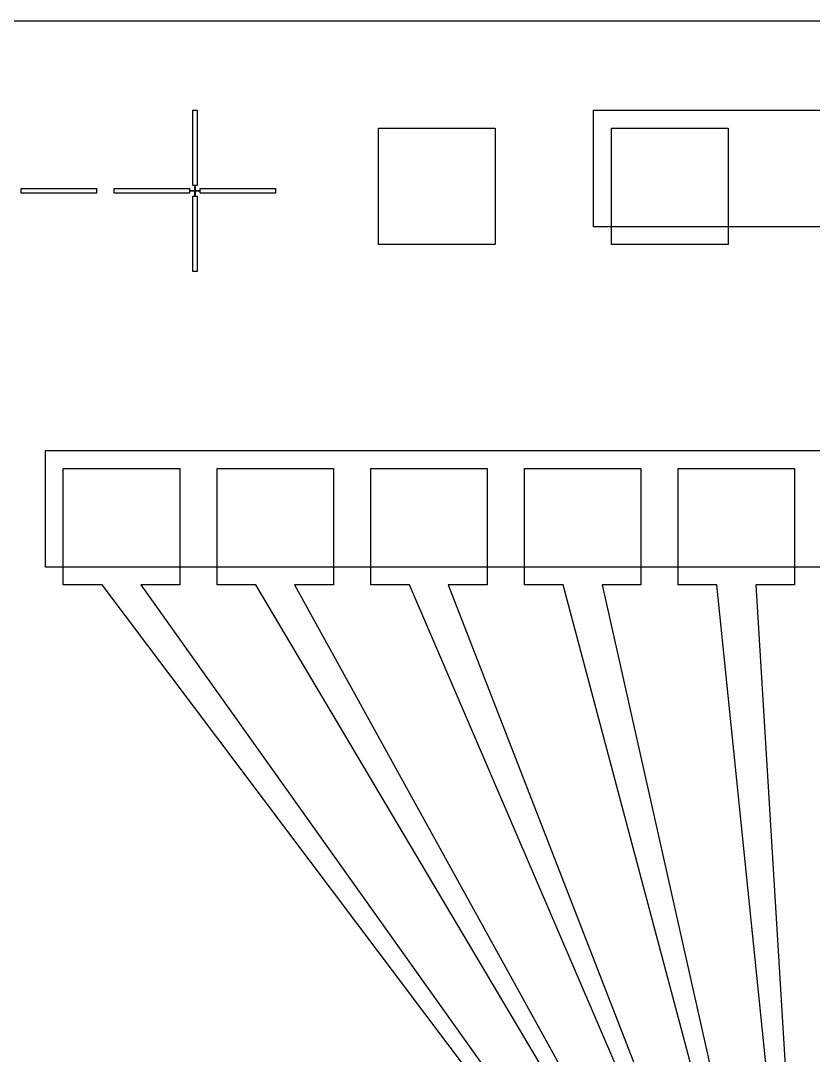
# Model space of a CAD drawing. Extents: x 0 to 6000, y 0 to 6000.
# Drawn here: x 796 to 1680, y 4845 to 6000 of the extents above; entities that cross this region are included whole.
import ezdxf

# ---------------------------------------------------------------- set-up
doc = ezdxf.new("R2010")
doc.units = 0
doc.header["$MEASUREMENT"] = 0
for name, color, linetype in [('L0D0', 1, 'CONTINUOUS'), ('L1D0', 6, 'CONTINUOUS'), ('L2D0', 9, 'CONTINUOUS'), ('L6D0', 8, 'CONTINUOUS'), ('L7D0', 3, 'CONTINUOUS'), ('L8D0', 7, 'CONTINUOUS')]:
    doc.layers.add(name, color=color, linetype=linetype)

msp = doc.modelspace()

# ---------------------------------------------------------------- linework, layer by layer
at = {"layer": 'L0D0'}
msp.add_lwpolyline([(0, 0), (0, 6000), (6000, 6000), (6000, 0)], close=True, dxfattribs=at)
at = {"layer": 'L1D0'}
for points in [[(987.5, 5816), (987.5, 5900), (992.5, 5900), (992.5, 5816)], [(796, 5807.5), (796, 5812.5), (880, 5812.5), (880, 5807.5)], [(900, 5807.5), (900, 5812.5), (984, 5812.5), (984, 5807.5)], [(989.75, 5805), (989.75, 5809.75), (985, 5809.75), (985, 5810.25), (989.75, 5810.25), (989.75, 5815), (990.25, 5815), (990.25, 5810.25), (995, 5810.25), (995, 5809.75), (990.25, 5809.75), (990.25, 5805)], [(996, 5807.5), (996, 5812.5), (1080, 5812.5), (1080, 5807.5)], [(987.5, 5720), (987.5, 5804), (992.5, 5804), (992.5, 5720)]]:
    msp.add_lwpolyline(points, close=True, dxfattribs=at)
at = {"layer": 'L2D0'}
for points in [[(1435, 5770), (1435, 5900), (1865, 5900), (1865, 5770)], [(823.077, 5390), (823.077, 5520), (2365.385, 5520), (2365.385, 5390)]]:
    msp.add_lwpolyline(points, close=True, dxfattribs=at)
at = {"layer": 'L6D0'}
msp.add_lwpolyline([(1195, 5750), (1195, 5880), (1325, 5880), (1325, 5750)], close=True, dxfattribs=at)
at = {"layer": 'L7D0'}
for points in [[(1679.982, 4320.05), (1679.982, 4320.068), (1679.965, 4320.068), (1679.965, 4320.102), (1679.982, 4320.102), (1679.982, 4320.12), (1657.923, 4345.12), (886.41, 5370), (843.077, 5370), (843.077, 5500), (973.077, 5500), (973.077, 5370), (929.744, 5370), (1658.923, 4345.12), (1680.018, 4320.145), (1680.018, 4320.102), (1680.035, 4320.102), (1680.035, 4320.068), (1680.018, 4320.068), (1680.018, 4320.05)], [(1680.068, 4320.135), (1680.068, 4320.152), (1680.05, 4320.152), (1680.05, 4320.188), (1680.068, 4320.188), (1680.068, 4320.415), (1669.692, 4345.12), (1229.487, 5370), (1186.154, 5370), (1186.154, 5500), (1316.154, 5500), (1316.154, 5370), (1272.821, 5370), (1670.692, 4345.12), (1680.102, 4320.44), (1680.102, 4320.188), (1680.12, 4320.188), (1680.12, 4320.152), (1680.102, 4320.152), (1680.102, 4320.135)], [(1680.152, 4320.05), (1680.152, 4320.068), (1680.135, 4320.068), (1680.135, 4320.102), (1680.152, 4320.102), (1680.152, 4320.54), (1677.538, 4345.12), (1572.564, 5370), (1529.231, 5370), (1529.231, 5500), (1659.231, 5500), (1659.231, 5370), (1615.897, 5370), (1678.538, 4345.12), (1680.188, 4320.565), (1680.188, 4320.102), (1680.205, 4320.102), (1680.205, 4320.068), (1680.188, 4320.068), (1680.188, 4320.05)]]:
    msp.add_lwpolyline(points, close=True, dxfattribs=at)
at = {"layer": 'L8D0'}
for points in [[(1455, 5750), (1455, 5880), (1585, 5880), (1585, 5750)], [(1666.244, 4344.52), (1665.769, 4345.12), (1057.949, 5370), (1014.615, 5370), (1014.615, 5500), (1144.615, 5500), (1144.615, 5370), (1101.282, 5370), (1666.769, 4345.12), (1666.644, 4344.52)], [(1673.95, 4344.52), (1673.615, 4345.12), (1401.026, 5370), (1357.692, 5370), (1357.692, 5500), (1487.692, 5500), (1487.692, 5370), (1444.359, 5370), (1674.615, 4345.12), (1674.35, 4344.52)]]:
    msp.add_lwpolyline(points, close=True, dxfattribs=at)

doc.saveas('drawing.dxf')
